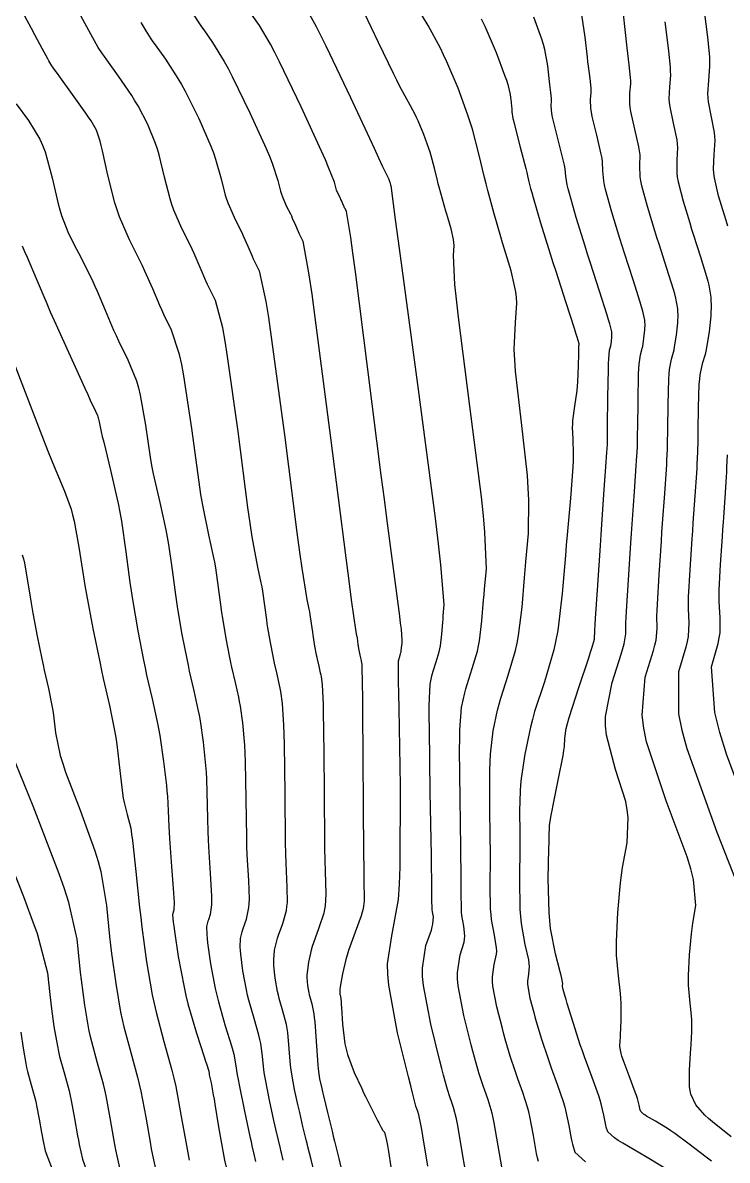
# Model space of a CAD drawing. Header units: metres. Extents: x 837117 to 838477, y 1189012 to 1191015.
# Drawn here: x 837924.45 to 837954.49, y 1189118.35 to 1189166.87 of the extents above; entities that cross this region are included whole.
import ezdxf

# ---------------------------------------------------------------- set-up
doc = ezdxf.new("R2010")
doc.units = ezdxf.units.M
doc.header["$LTSCALE"] = 0.3
doc.layers.add('COTAS 10', color=1, linetype='Continuous')
doc.layers.add('COTAS INT', color=252, linetype='Continuous')

msp = doc.modelspace()

# ---------------------------------------------------------------- linework, layer by layer
at = {"layer": 'COTAS 10'}
for points, elevation in [([(837946.442, 1189118.292), (837946.403, 1189118.455), (837946.365, 1189118.632), (837946.229, 1189119.4), (837946.08, 1189120.21), (837946.032, 1189120.414), (837945.981, 1189120.609), (837945.777, 1189121.24), (837945.56, 1189121.828), (837945.501, 1189121.996), (837945.443, 1189122.166), (837945.238, 1189122.796), (837945.029, 1189123.509), (837944.968, 1189123.732), (837944.906, 1189123.965), (837944.669, 1189124.897), (837944.503, 1189125.782), (837944.485, 1189125.986), (837944.479, 1189126.172), (837944.56, 1189126.695), (837944.659, 1189127.134), (837944.664, 1189127.267), (837944.66, 1189127.405), (837944.564, 1189127.944), (837944.441, 1189128.617), (837944.419, 1189128.838), (837944.402, 1189129.076), (837944.385, 1189130.06), (837944.393, 1189131.25), (837944.391, 1189131.616), (837944.389, 1189131.999), (837944.367, 1189133.515), (837944.37, 1189134.985), (837944.383, 1189135.339), (837944.401, 1189135.67), (837944.511, 1189136.67), (837944.697, 1189137.55), (837944.764, 1189137.805), (837944.838, 1189138.065), (837945.157, 1189139.041), (837945.468, 1189140.099), (837945.536, 1189140.41), (837945.596, 1189140.729), (837945.746, 1189141.946), (837945.846, 1189143.198), (837945.875, 1189143.538), (837945.904, 1189143.877), (837946.011, 1189145.079), (837946.033, 1189146.527), (837946.007, 1189147.021), (837945.968, 1189147.555), (837945.715, 1189149.819), (837945.467, 1189152.01), (837945.432, 1189152.498), (837945.412, 1189152.934), (837945.46, 1189154.082), (837945.518, 1189154.913), (837945.505, 1189155.15), (837945.479, 1189155.391), (837945.277, 1189156.284), (837944.993, 1189157.214), (837944.914, 1189157.477), (837944.836, 1189157.743), (837944.553, 1189158.722), (837944.281, 1189159.72), (837944.21, 1189159.997), (837944.14, 1189160.275), (837943.9, 1189161.283), (837943.626, 1189162.326), (837943.533, 1189162.627), (837943.434, 1189162.933), (837943.017, 1189164.079), (837942.538, 1189165.205), (837942.4, 1189165.499), (837942.26, 1189165.784), (837941.733, 1189166.749), (837941.262, 1189167.555)], 1750), ([(837929.49, 1189166.877), (837929.696, 1189166.522), (837929.918, 1189166.187), (837930.004, 1189166.063), (837930.101, 1189165.925), (837930.542, 1189165.312), (837931.071, 1189164.497), (837931.223, 1189164.231), (837931.378, 1189163.948), (837931.959, 1189162.783), (837932.469, 1189161.611), (837932.579, 1189161.325), (837932.676, 1189161.055), (837932.912, 1189160.216), (837933.086, 1189159.52), (837933.144, 1189159.34), (837933.206, 1189159.166), (837933.463, 1189158.583), (837933.725, 1189158.059), (837933.79, 1189157.922), (837933.852, 1189157.788), (837934.048, 1189157.336), (837934.228, 1189156.914), (837934.28, 1189156.8), (837934.332, 1189156.687), (837934.528, 1189156.29), (837934.816, 1189154.982), (837934.926, 1189154.294), (837935.05, 1189153.465), (837935.606, 1189149.299), (837936.143, 1189145.126), (837936.255, 1189144.293), (837936.35, 1189143.601), (837936.561, 1189142.267), (837936.655, 1189141.856), (837936.677, 1189141.745), (837936.696, 1189141.636), (837936.751, 1189141.252), (837936.8, 1189140.874), (837936.815, 1189140.768), (837936.832, 1189140.662), (837936.898, 1189140.274), (837936.97, 1189139.905), (837936.989, 1189139.812), (837937.009, 1189139.722), (837937.077, 1189139.426), (837937.14, 1189139.141), (837937.156, 1189139.058), (837937.171, 1189138.973), (837937.219, 1189138.648), (837937.258, 1189137.769), (837937.267, 1189137.334), (837937.276, 1189136.815), (837937.3, 1189134.252), (837937.324, 1189131.665), (837937.331, 1189131.132), (837937.34, 1189130.679), (837937.374, 1189129.704), (837937.352, 1189129.206), (837937.325, 1189129.053), (837937.288, 1189128.893), (837937.081, 1189128.261), (837936.85, 1189127.626), (837936.799, 1189127.465), (837936.753, 1189127.31), (837936.634, 1189126.801), (837936.577, 1189126.362), (837936.57, 1189126.252), (837936.567, 1189126.145), (837936.59, 1189125.8), (837936.648, 1189125.488), (837936.667, 1189125.403), (837936.688, 1189125.319), (837936.775, 1189125.02), (837936.862, 1189124.596), (837936.883, 1189124.433), (837936.903, 1189124.251), (837936.963, 1189123.429), (837937.016, 1189122.604), (837937.032, 1189122.42), (837937.049, 1189122.255), (837937.112, 1189121.822), (837937.204, 1189121.415), (837937.238, 1189121.267), (837937.276, 1189121.104), (837937.448, 1189120.39), (837937.64, 1189119.595), (837937.692, 1189119.381), (837937.744, 1189119.17), (837937.925, 1189118.431), (837938.079, 1189117.812)], 1740), ([(837951.832, 1189166.905), (837951.869, 1189166.587), (837951.987, 1189165.663), (837952.058, 1189164.974), (837952.064, 1189164.803), (837952.066, 1189164.642), (837952.026, 1189164.136), (837952.005, 1189163.626), (837952.018, 1189163.463), (837952.04, 1189163.29), (837952.189, 1189162.587), (837952.338, 1189161.881), (837952.359, 1189161.707), (837952.372, 1189161.542), (837952.349, 1189161.022), (837952.341, 1189160.472), (837952.364, 1189160.287), (837952.397, 1189160.089), (837952.607, 1189159.256), (837952.892, 1189158.33), (837952.973, 1189158.073), (837953.054, 1189157.815), (837953.354, 1189156.881), (837953.607, 1189156.049), (837953.658, 1189155.855), (837953.702, 1189155.677), (837953.793, 1189155.166), (837953.804, 1189154.691), (837953.798, 1189154.535), (837953.787, 1189154.369), (837953.715, 1189153.682), (837953.611, 1189153.015), (837953.58, 1189152.861), (837953.548, 1189152.721), (837953.429, 1189152.327), (837953.326, 1189151.855), (837953.305, 1189151.665), (837953.288, 1189151.45), (837953.252, 1189150.46), (837953.24, 1189149.464), (837953.237, 1189149.244), (837953.234, 1189149.049), (837953.224, 1189148.55), (837953.202, 1189148.059), (837953.191, 1189147.869), (837953.177, 1189147.657), (837953.112, 1189146.696), (837953.031, 1189145.536), (837953.008, 1189145.198), (837952.984, 1189144.852), (837952.895, 1189143.541), (837952.832, 1189142.365), (837952.826, 1189142.105), (837952.823, 1189141.872), (837952.853, 1189141.269), (837952.82, 1189140.693), (837952.779, 1189140.478), (837952.724, 1189140.239), (837952.407, 1189139.177), (837952.411, 1189137.389), (837952.557, 1189136.692), (837952.766, 1189135.908), (837954.046, 1189132.349), (837955.389, 1189128.946)], 1760), ([(837924.123, 1189152.217), (837925.258, 1189149.265), (837925.502, 1189148.645), (837925.714, 1189148.11), (837926.226, 1189146.893), (837926.51, 1189146.126), (837926.579, 1189145.875), (837926.643, 1189145.608), (837926.842, 1189144.506), (837927.038, 1189143.237), (837927.101, 1189142.865), (837927.169, 1189142.483), (837927.443, 1189141.03), (837927.733, 1189139.607), (837927.81, 1189139.245), (837927.885, 1189138.896), (837928.146, 1189137.752), (837928.368, 1189136.686), (837928.419, 1189136.386), (837928.465, 1189136.085), (837928.594, 1189134.98), (837928.703, 1189134.013), (837928.736, 1189133.798), (837928.771, 1189133.605), (837928.908, 1189133.102), (837929.054, 1189132.512), (837929.093, 1189132.266), (837929.133, 1189131.984), (837929.276, 1189130.664), (837929.432, 1189129.127), (837929.48, 1189128.708), (837929.531, 1189128.292), (837929.73, 1189126.812), (837929.973, 1189125.401), (837930.052, 1189125.029), (837930.135, 1189124.664), (837930.474, 1189123.413), (837930.813, 1189122.194), (837930.895, 1189121.849), (837930.973, 1189121.502), (837931.213, 1189120.222), (837931.427, 1189118.982), (837931.487, 1189118.66), (837931.549, 1189118.347)], 1730)]:
    msp.add_lwpolyline(points, dxfattribs=dict(at, elevation=elevation))
at = {"layer": 'COTAS INT'}
for points, elevation in [([(837943.432, 1189117.343), (837943.222, 1189118.532), (837943.036, 1189119.668), (837942.991, 1189119.908), (837942.949, 1189120.117), (837942.822, 1189120.606), (837942.716, 1189120.893), (837942.687, 1189120.975), (837942.659, 1189121.058), (837942.559, 1189121.366), (837942.39, 1189121.985), (837942.319, 1189122.264), (837942.236, 1189122.59), (837941.848, 1189124.156), (837941.537, 1189125.81), (837941.504, 1189126.191), (837941.494, 1189126.538), (837941.645, 1189127.515), (837941.876, 1189128.163), (837941.916, 1189128.303), (837941.945, 1189128.426), (837941.961, 1189128.728), (837941.92, 1189128.952), (837941.913, 1189129.026), (837941.907, 1189129.105), (837941.902, 1189129.433), (837941.894, 1189130.362), (837941.887, 1189130.82), (837941.878, 1189131.365), (837941.828, 1189134.056), (837941.789, 1189136.744), (837941.786, 1189137.286), (837941.787, 1189137.741), (837941.822, 1189138.655), (837941.897, 1189139.011), (837941.924, 1189139.114), (837941.954, 1189139.218), (837942.083, 1189139.613), (837942.208, 1189140.04), (837942.236, 1189140.166), (837942.26, 1189140.294), (837942.321, 1189140.786), (837942.361, 1189141.291), (837942.373, 1189141.429), (837942.384, 1189141.566), (837942.428, 1189142.051), (837942.286, 1189143.749), (837942.18, 1189144.649), (837942.047, 1189145.737), (837941.325, 1189151.222), (837940.596, 1189156.618), (837940.457, 1189157.649), (837940.346, 1189158.481), (837940.172, 1189159.814), (837940.174, 1189159.84), (837940.173, 1189159.847), (837940.172, 1189159.855), (837940.166, 1189159.883), (837940.157, 1189159.912), (837940.155, 1189159.921), (837940.152, 1189159.929), (837940.143, 1189159.96), (837940.135, 1189159.991), (837940.133, 1189160), (837940.13, 1189160.009), (837940.123, 1189160.04), (837940.114, 1189160.073), (837940.111, 1189160.083), (837940.108, 1189160.092), (837940.095, 1189160.128), (837940.08, 1189160.164), (837940.076, 1189160.173), (837940.071, 1189160.182), (837940.055, 1189160.212), (837939.796, 1189160.759), (837939.639, 1189161.094), (837939.445, 1189161.508), (837938.435, 1189163.664), (837937.385, 1189165.875), (837937.165, 1189166.323), (837936.977, 1189166.701), (837936.552, 1189167.47)], 1746), ([(837944.898, 1189117.988), (837944.726, 1189118.966), (837944.558, 1189119.939), (837944.512, 1189120.161), (837944.465, 1189120.363), (837944.3, 1189120.923), (837944.138, 1189121.361), (837944.094, 1189121.485), (837944.051, 1189121.612), (837943.899, 1189122.081), (837943.71, 1189122.747), (837943.643, 1189122.998), (837943.571, 1189123.278), (837943.258, 1189124.527), (837943.02, 1189125.796), (837942.994, 1189126.088), (837942.986, 1189126.355), (837943.103, 1189127.105), (837943.268, 1189127.649), (837943.29, 1189127.785), (837943.302, 1189127.916), (837943.263, 1189128.336), (837943.181, 1189128.785), (837943.166, 1189128.932), (837943.155, 1189129.09), (837943.143, 1189129.747), (837943.143, 1189130.806), (837943.139, 1189131.218), (837943.133, 1189131.682), (837943.097, 1189133.786), (837943.079, 1189135.865), (837943.084, 1189136.313), (837943.094, 1189136.705), (837943.166, 1189137.663), (837943.297, 1189138.281), (837943.344, 1189138.459), (837943.396, 1189138.641), (837943.62, 1189139.327), (837943.838, 1189140.07), (837943.886, 1189140.288), (837943.928, 1189140.512), (837944.033, 1189141.366), (837944.104, 1189142.244), (837944.124, 1189142.484), (837944.144, 1189142.721), (837944.22, 1189143.565), (837944.159, 1189145.138), (837944.094, 1189145.835), (837944.007, 1189146.646), (837943.52, 1189150.52), (837943.032, 1189154.314), (837942.945, 1189155.074), (837942.879, 1189155.707), (837942.816, 1189156.948), (837942.846, 1189157.376), (837942.839, 1189157.499), (837942.826, 1189157.623), (837942.722, 1189158.084), (837942.575, 1189158.563), (837942.534, 1189158.699), (837942.494, 1189158.836), (837942.348, 1189159.341), (837942.208, 1189159.855), (837942.171, 1189159.999), (837942.135, 1189160.142), (837942.012, 1189160.662), (837941.87, 1189161.2), (837941.822, 1189161.355), (837941.771, 1189161.512), (837941.556, 1189162.103), (837941.309, 1189162.684), (837941.238, 1189162.836), (837941.166, 1189162.983), (837940.894, 1189163.481), (837940.529, 1189164.157), (837940.398, 1189164.417), (837940.254, 1189164.709), (837939.627, 1189166.024), (837939.029, 1189167.282)], 1748), ([(837954.656, 1189119.354), (837953.869, 1189119.982), (837953.695, 1189120.134), (837953.541, 1189120.276), (837953.147, 1189120.714), (837952.942, 1189121.169), (837952.907, 1189121.322), (837952.883, 1189121.488), (837952.876, 1189122.188), (837952.926, 1189122.915), (837952.937, 1189123.097), (837952.948, 1189123.272), (837952.976, 1189123.837), (837952.976, 1189124.356), (837952.969, 1189124.502), (837952.958, 1189124.649), (837952.894, 1189125.19), (837952.839, 1189125.817), (837952.835, 1189126.019), (837952.835, 1189126.232), (837952.876, 1189127.105), (837952.963, 1189128.008), (837952.992, 1189128.241), (837953.024, 1189128.466), (837953.157, 1189129.218), (837953.053, 1189130.33), (837952.935, 1189130.782), (837952.777, 1189131.298), (837951.886, 1189133.683), (837951.053, 1189136.193), (837950.932, 1189136.786), (837950.859, 1189137.336), (837950.994, 1189138.956), (837951.345, 1189140.087), (837951.408, 1189140.328), (837951.457, 1189140.538), (837951.511, 1189141.039), (837951.497, 1189141.57), (837951.503, 1189141.8), (837951.513, 1189142.065), (837951.586, 1189143.323), (837951.684, 1189144.761), (837951.71, 1189145.14), (837951.736, 1189145.511), (837951.825, 1189146.784), (837951.896, 1189147.814), (837951.91, 1189148.032), (837951.921, 1189148.221), (837951.943, 1189148.661), (837951.951, 1189149.11), (837951.954, 1189149.305), (837951.957, 1189149.531), (837951.97, 1189150.601), (837952.001, 1189151.667), (837952.015, 1189151.89), (837952.031, 1189152.083), (837952.11, 1189152.518), (837952.201, 1189152.817), (837952.225, 1189152.923), (837952.248, 1189153.04), (837952.328, 1189153.547), (837952.383, 1189154.069), (837952.391, 1189154.195), (837952.395, 1189154.313), (837952.387, 1189154.674), (837952.297, 1189155.126), (837952.251, 1189155.301), (837952.195, 1189155.499), (837951.918, 1189156.394), (837951.585, 1189157.429), (837951.495, 1189157.715), (837951.406, 1189158), (837951.089, 1189159.027), (837950.851, 1189159.92), (837950.811, 1189160.121), (837950.782, 1189160.302), (837950.77, 1189160.789), (837950.774, 1189161.241), (837950.756, 1189161.401), (837950.728, 1189161.576), (837950.558, 1189162.33), (837950.387, 1189163.084), (837950.36, 1189163.258), (837950.341, 1189163.417), (837950.345, 1189163.868), (837950.377, 1189164.269), (837950.376, 1189164.396), (837950.37, 1189164.53), (837950.315, 1189165.076), (837950.221, 1189165.806), (837950.192, 1189166.057), (837950.162, 1189166.329), (837950.041, 1189167.489)], 1758), ([(837954.524, 1189158.201), (837954.451, 1189158.431), (837954.379, 1189158.66), (837954.125, 1189159.485), (837953.943, 1189160.257), (837953.917, 1189160.453), (837953.901, 1189160.641), (837953.929, 1189161.255), (837953.971, 1189161.842), (837953.963, 1189162.012), (837953.947, 1189162.186), (837953.82, 1189162.843), (837953.692, 1189163.497), (837953.676, 1189163.668), (837953.668, 1189163.835), (837953.706, 1189164.403), (837953.755, 1189165.016), (837953.753, 1189165.211), (837953.745, 1189165.417), (837953.659, 1189166.251), (837953.516, 1189167.368)], 1762), ([(837935.562, 1189118.346), (837935.483, 1189118.669), (837935.46, 1189118.761), (837935.437, 1189118.854), (837935.353, 1189119.201), (837935.243, 1189119.679), (837935.204, 1189119.854), (837935.161, 1189120.049), (837934.974, 1189120.907), (837934.8, 1189121.792), (837934.764, 1189122.003), (837934.734, 1189122.2), (837934.671, 1189122.787), (837934.601, 1189123.332), (837934.566, 1189123.502), (837934.525, 1189123.681), (837934.318, 1189124.395), (837934.092, 1189125.173), (837934.038, 1189125.392), (837933.988, 1189125.613), (837933.838, 1189126.423), (837933.746, 1189127.135), (837933.732, 1189127.294), (837933.724, 1189127.436), (837933.737, 1189127.81), (837933.805, 1189128.099), (837933.831, 1189128.187), (837933.86, 1189128.278), (837933.991, 1189128.638), (837934.098, 1189129.124), (837934.111, 1189129.295), (837934.119, 1189129.482), (837934.088, 1189130.289), (837934.025, 1189131.374), (837934.012, 1189131.736), (837934.001, 1189132.124), (837933.977, 1189133.751), (837933.948, 1189135.346), (837933.935, 1189135.714), (837933.918, 1189136.051), (837933.838, 1189137.004), (837933.731, 1189137.723), (837933.697, 1189137.912), (837933.663, 1189138.097), (837933.523, 1189138.728), (837933.372, 1189139.383), (837933.329, 1189139.583), (837933.286, 1189139.79), (837933.127, 1189140.606), (837932.98, 1189141.466), (837932.943, 1189141.702), (837932.909, 1189141.936), (837932.802, 1189142.774), (837932.68, 1189143.625), (837932.636, 1189143.867), (837932.588, 1189144.112), (837932.381, 1189145.024), (837932.126, 1189146.287), (837932.049, 1189146.755), (837931.969, 1189147.273), (837931.656, 1189149.57), (837931.323, 1189151.812), (837931.23, 1189152.297), (837931.137, 1189152.721), (837930.8, 1189153.762), (837930.47, 1189154.43), (837930.382, 1189154.619), (837930.295, 1189154.811), (837929.992, 1189155.52), (837929.662, 1189156.281), (837929.558, 1189156.505), (837929.448, 1189156.736), (837929.008, 1189157.617), (837928.576, 1189158.598), (837928.472, 1189158.891), (837928.375, 1189159.193), (837928.082, 1189160.363), (837927.856, 1189161.407), (837927.802, 1189161.63), (837927.751, 1189161.824), (837927.599, 1189162.286), (837927.364, 1189162.689), (837927.261, 1189162.845), (837927.142, 1189163.02), (837926.578, 1189163.815), (837926.032, 1189164.563), (837925.926, 1189164.708), (837925.839, 1189164.828), (837925.685, 1189165.037), (837925.605, 1189165.173), (837925.565, 1189165.245), (837925.517, 1189165.333), (837925.277, 1189165.779), (837924.987, 1189166.322), (837924.827, 1189166.621), (837924.539, 1189167.159)], 1736), ([(837936.881, 1189117.857), (837936.743, 1189118.388), (837936.613, 1189118.919), (837936.576, 1189119.071), (837936.539, 1189119.224), (837936.4, 1189119.796), (837936.26, 1189120.392), (837936.221, 1189120.561), (837936.182, 1189120.732), (837936.043, 1189121.364), (837935.924, 1189122.024), (837935.898, 1189122.211), (837935.875, 1189122.402), (837935.817, 1189123.108), (837935.752, 1189123.792), (837935.725, 1189123.968), (837935.693, 1189124.138), (837935.546, 1189124.707), (837935.39, 1189125.246), (837935.352, 1189125.398), (837935.318, 1189125.551), (837935.214, 1189126.112), (837935.157, 1189126.64), (837935.151, 1189126.773), (837935.151, 1189126.899), (837935.186, 1189127.306), (837935.279, 1189127.704), (837935.315, 1189127.826), (837935.355, 1189127.952), (837935.536, 1189128.449), (837935.693, 1189129.008), (837935.718, 1189129.174), (837935.735, 1189129.344), (837935.731, 1189129.997), (837935.682, 1189131.026), (837935.672, 1189131.434), (837935.662, 1189131.894), (837935.639, 1189134.001), (837935.612, 1189136.081), (837935.601, 1189136.524), (837935.588, 1189136.91), (837935.529, 1189137.826), (837935.451, 1189138.348), (837935.427, 1189138.485), (837935.401, 1189138.619), (837935.3, 1189139.077), (837935.19, 1189139.553), (837935.159, 1189139.697), (837935.128, 1189139.848), (837935.013, 1189140.44), (837934.906, 1189141.064), (837934.879, 1189141.235), (837934.854, 1189141.405), (837934.777, 1189142.013), (837934.688, 1189142.63), (837934.656, 1189142.806), (837934.622, 1189142.984), (837934.471, 1189143.646), (837934.238, 1189144.944), (837934.152, 1189145.524), (837934.056, 1189146.199), (837933.631, 1189149.434), (837933.186, 1189152.639), (837933.078, 1189153.295), (837932.977, 1189153.852), (837932.664, 1189155.026), (837932.401, 1189155.559), (837932.331, 1189155.71), (837932.261, 1189155.862), (837932.02, 1189156.428), (837931.757, 1189157.035), (837931.674, 1189157.214), (837931.587, 1189157.397), (837931.235, 1189158.1), (837930.891, 1189158.882), (837930.808, 1189159.116), (837930.731, 1189159.357), (837930.497, 1189160.29), (837930.266, 1189161.231), (837930.191, 1189161.477), (837930.11, 1189161.718), (837929.779, 1189162.535), (837929.368, 1189163.323), (837929.237, 1189163.545), (837929.099, 1189163.769), (837928.539, 1189164.592), (837928.036, 1189165.287), (837927.933, 1189165.43), (837927.847, 1189165.551), (837927.668, 1189165.812), (837927.509, 1189166.093), (837927.436, 1189166.228), (837927.35, 1189166.386), (837926.932, 1189167.163)], 1738), ([(837931.724, 1189167.233), (837931.989, 1189166.823), (837932.075, 1189166.696), (837932.167, 1189166.562), (837932.546, 1189166.031), (837933.043, 1189165.224), (837933.209, 1189164.917), (837933.388, 1189164.574), (837934.139, 1189163.031), (837934.828, 1189161.505), (837934.968, 1189161.173), (837935.085, 1189160.879), (837935.327, 1189160.142), (837935.442, 1189159.684), (837935.48, 1189159.565), (837935.521, 1189159.45), (837935.69, 1189159.066), (837935.863, 1189158.72), (837935.906, 1189158.63), (837935.946, 1189158.542), (837936.076, 1189158.243), (837936.195, 1189157.965), (837936.229, 1189157.89), (837936.263, 1189157.816), (837936.393, 1189157.554), (837936.656, 1189156.112), (837936.774, 1189155.293), (837936.913, 1189154.292), (837937.58, 1189149.163), (837938.23, 1189144.052), (837938.357, 1189143.063), (837938.462, 1189142.258), (837938.652, 1189140.889), (837938.688, 1189140.728), (837938.697, 1189140.684), (837938.705, 1189140.641), (837938.726, 1189140.491), (837938.745, 1189140.343), (837938.751, 1189140.301), (837938.758, 1189140.259), (837938.784, 1189140.107), (837938.812, 1189139.963), (837938.82, 1189139.926), (837938.827, 1189139.891), (837938.854, 1189139.775), (837938.879, 1189139.663), (837938.885, 1189139.631), (837938.891, 1189139.597), (837938.91, 1189139.47), (837938.928, 1189138.628), (837938.934, 1189138.144), (837938.94, 1189137.55), (837938.985, 1189131.435), (837938.991, 1189130.83), (837938.997, 1189130.331), (837939.017, 1189129.412), (837938.968, 1189129.068), (837938.931, 1189128.932), (837938.884, 1189128.778), (837938.626, 1189128.073), (837938.345, 1189127.301), (837938.283, 1189127.104), (837938.227, 1189126.915), (837938.083, 1189126.296), (837938.003, 1189125.826), (837937.989, 1189125.73), (837937.978, 1189125.65), (837937.966, 1189125.488), (837937.978, 1189125.426), (837937.981, 1189125.409), (837937.986, 1189125.392), (837938.003, 1189125.332), (837938.027, 1189125.115), (837938.036, 1189124.999), (837938.046, 1189124.859), (837938.087, 1189124.15), (837938.191, 1189123.309), (837938.24, 1189123.084), (837938.298, 1189122.864), (837938.582, 1189122.098), (837938.905, 1189121.406), (837938.988, 1189121.232), (837939.069, 1189121.066), (837939.337, 1189120.526), (837939.55, 1189120.109), (837939.596, 1189120.02), (837939.636, 1189119.941), (837939.734, 1189119.75), (837939.793, 1189119.647), (837939.808, 1189119.623), (837939.823, 1189119.602), (837939.875, 1189119.542), (837939.963, 1189119.188), (837940.001, 1189118.981), (837940.045, 1189118.727), (837940.253, 1189117.413)], 1742), ([(837941.719, 1189118.099), (837941.514, 1189119.397), (837941.471, 1189119.656), (837941.433, 1189119.872), (837941.345, 1189120.289), (837941.294, 1189120.426), (837941.28, 1189120.465), (837941.267, 1189120.504), (837941.219, 1189120.651), (837941.071, 1189121.223), (837940.994, 1189121.53), (837940.901, 1189121.903), (837940.437, 1189123.786), (837940.055, 1189125.824), (837940.014, 1189126.293), (837940.001, 1189126.721), (837940.188, 1189127.925), (837940.47, 1189129.476), (837940.517, 1189130.123), (837940.55, 1189130.864), (837940.559, 1189134.326), (837940.498, 1189137.623), (837940.488, 1189138.26), (837940.481, 1189138.777), (837940.477, 1189139.648), (837940.497, 1189139.741), (837940.504, 1189139.768), (837940.512, 1189139.795), (837940.546, 1189139.899), (837940.579, 1189140.01), (837940.586, 1189140.043), (837940.592, 1189140.077), (837940.608, 1189140.206), (837940.625, 1189140.41), (837940.636, 1189140.537), (837940.596, 1189141.007), (837940.566, 1189141.258), (837940.528, 1189141.563), (837939.993, 1189145.623), (837939.874, 1189146.548), (837939.742, 1189147.57), (837939.169, 1189152.082), (837938.634, 1189156.249), (837938.526, 1189157.055), (837938.436, 1189157.71), (837938.257, 1189158.818), (837938.194, 1189158.945), (837938.178, 1189158.981), (837938.161, 1189159.017), (837938.104, 1189159.151), (837938.041, 1189159.295), (837938.022, 1189159.338), (837938.001, 1189159.382), (837937.917, 1189159.549), (837937.836, 1189159.734), (837937.816, 1189159.79), (837937.797, 1189159.847), (837937.742, 1189160.069), (837937.495, 1189160.703), (837937.356, 1189161.02), (837937.187, 1189161.399), (837936.319, 1189163.279), (837935.398, 1189165.199), (837935.195, 1189165.603), (837935.015, 1189165.952), (837934.549, 1189166.751), (837934.233, 1189167.2)], 1744), ([(837944.004, 1189167.04), (837944.151, 1189166.73), (837944.635, 1189165.598), (837945.001, 1189164.63), (837945.073, 1189164.423), (837945.132, 1189164.242), (837945.242, 1189163.805), (837945.266, 1189163.569), (837945.273, 1189163.513), (837945.279, 1189163.462), (837945.298, 1189163.313), (837945.309, 1189163.201), (837945.31, 1189163.174), (837945.31, 1189163.148), (837945.304, 1189163.066), (837945.352, 1189162.791), (837945.386, 1189162.643), (837945.43, 1189162.464), (837945.665, 1189161.56), (837945.9, 1189160.66), (837945.944, 1189160.485), (837945.98, 1189160.341), (837946.031, 1189160.089), (837946.104, 1189159.794), (837946.153, 1189159.624), (837946.213, 1189159.415), (837946.536, 1189158.34), (837946.945, 1189157.01), (837947.06, 1189156.641), (837947.177, 1189156.271), (837947.608, 1189154.931), (837947.96, 1189153.848), (837948.027, 1189153.64), (837948.081, 1189153.472), (837948.168, 1189153.196), (837948.168, 1189153.167), (837948.165, 1189153.141), (837948.161, 1189153.116), (837948.16, 1189153.11), (837948.159, 1189153.105), (837948.154, 1189153.09), (837948.149, 1189152.95), (837948.147, 1189152.865), (837948.146, 1189152.76), (837948.138, 1189152.217), (837948.109, 1189151.547), (837948.094, 1189151.362), (837948.075, 1189151.178), (837947.981, 1189150.517), (837947.9, 1189149.902), (837947.889, 1189149.747), (837947.884, 1189149.599), (837947.909, 1189149.117), (837947.929, 1189148.463), (837947.921, 1189148.206), (837947.906, 1189147.916), (837947.803, 1189146.592), (837947.664, 1189145.032), (837947.626, 1189144.593), (837947.589, 1189144.151), (837947.458, 1189142.526), (837947.263, 1189140.946), (837947.186, 1189140.532), (837947.098, 1189140.129), (837946.694, 1189138.755), (837946.279, 1189137.488), (837946.184, 1189137.151), (837946.097, 1189136.82), (837945.855, 1189135.678), (837945.708, 1189134.634), (837945.681, 1189134.365), (837945.66, 1189134.106), (837945.636, 1189133.245), (837945.644, 1189132.316), (837945.644, 1189132.015), (837945.642, 1189131.694), (837945.627, 1189130.373), (837945.649, 1189129.061), (837945.672, 1189128.745), (837945.701, 1189128.449), (837945.866, 1189127.553), (837946.017, 1189126.894), (837946.038, 1189126.749), (837946.05, 1189126.619), (837946.018, 1189126.285), (837945.972, 1189125.989), (837945.975, 1189125.884), (837945.985, 1189125.768), (837946.079, 1189125.267), (837946.24, 1189124.653), (837946.293, 1189124.466), (837946.349, 1189124.272), (837946.578, 1189123.511), (837946.835, 1189122.719), (837946.908, 1189122.506), (837946.982, 1189122.296), (837947.255, 1189121.558), (837947.498, 1189120.855), (837947.552, 1189120.666), (837947.601, 1189120.481), (837947.733, 1189119.833), (837947.831, 1189119.276), (837947.859, 1189119.147), (837947.887, 1189119.03), (837947.992, 1189118.698), (837948.455, 1189118.28)], 1752), ([(837952.298, 1189117.728), (837951.011, 1189118.51), (837950.036, 1189119.073), (837949.844, 1189119.195), (837949.686, 1189119.301), (837949.398, 1189119.56), (837949.333, 1189119.767), (837949.315, 1189119.84), (837949.298, 1189119.92), (837949.237, 1189120.267), (837949.123, 1189120.752), (837949.072, 1189120.919), (837949.014, 1189121.1), (837948.732, 1189121.875), (837948.404, 1189122.764), (837948.315, 1189123.017), (837948.227, 1189123.273), (837947.918, 1189124.226), (837947.668, 1189125.034), (837947.618, 1189125.2), (837947.575, 1189125.34), (837947.49, 1189125.637), (837947.468, 1189125.754), (837947.465, 1189125.781), (837947.465, 1189125.806), (837947.475, 1189125.875), (837947.441, 1189126.105), (837947.412, 1189126.231), (837947.374, 1189126.384), (837947.167, 1189127.161), (837946.961, 1189128.23), (837946.924, 1189128.566), (837946.895, 1189128.921), (837946.863, 1189130.349), (837946.886, 1189131.637), (837946.892, 1189131.904), (837946.898, 1189132.131), (837946.917, 1189132.627), (837946.985, 1189133.07), (837947.021, 1189133.264), (837947.065, 1189133.49), (837947.286, 1189134.563), (837947.493, 1189135.613), (837947.529, 1189135.825), (837947.554, 1189136.002), (837947.565, 1189136.353), (837947.626, 1189136.762), (837947.683, 1189136.974), (837947.757, 1189137.23), (837948.168, 1189138.513), (837948.587, 1189139.782), (837948.667, 1189140.029), (837948.73, 1189140.23), (837948.827, 1189140.579), (837948.844, 1189140.965), (837948.858, 1189141.189), (837948.875, 1189141.465), (837948.969, 1189142.887), (837949.084, 1189144.579), (837949.115, 1189145.025), (837949.145, 1189145.462), (837949.25, 1189146.96), (837949.332, 1189148.128), (837949.348, 1189148.357), (837949.36, 1189148.544), (837949.382, 1189148.882), (837949.387, 1189149.232), (837949.389, 1189149.427), (837949.392, 1189149.666), (837949.406, 1189150.882), (837949.427, 1189152.101), (837949.434, 1189152.341), (837949.442, 1189152.538), (837949.473, 1189152.9), (837949.506, 1189153.009), (837949.515, 1189153.048), (837949.524, 1189153.091), (837949.553, 1189153.276), (837949.573, 1189153.467), (837949.576, 1189153.513), (837949.577, 1189153.557), (837949.574, 1189153.689), (837949.486, 1189154.023), (837949.435, 1189154.194), (837949.371, 1189154.398), (837949.044, 1189155.419), (837948.647, 1189156.657), (837948.539, 1189156.999), (837948.432, 1189157.34), (837948.053, 1189158.569), (837947.759, 1189159.583), (837947.705, 1189159.789), (837947.663, 1189159.963), (837947.611, 1189160.322), (837947.578, 1189160.641), (837947.548, 1189160.79), (837947.509, 1189160.965), (837947.296, 1189161.816), (837947.082, 1189162.671), (837947.044, 1189162.848), (837947.015, 1189163), (837946.984, 1189163.333), (837946.999, 1189163.521), (837946.999, 1189163.581), (837946.996, 1189163.644), (837946.97, 1189163.9), (837946.926, 1189164.243), (837946.913, 1189164.361), (837946.898, 1189164.489), (837946.841, 1189165.033), (837946.713, 1189165.723), (837946.655, 1189165.942), (837946.585, 1189166.174), (837946.25, 1189167.113)], 1754), ([(837953.821, 1189118.309), (837953.596, 1189118.481), (837952.871, 1189119.036), (837952.253, 1189119.493), (837952.094, 1189119.602), (837951.942, 1189119.704), (837951.436, 1189120.011), (837951.053, 1189120.232), (837950.978, 1189120.28), (837950.916, 1189120.322), (837950.803, 1189120.423), (837950.778, 1189120.504), (837950.771, 1189120.533), (837950.764, 1189120.564), (837950.74, 1189120.7), (837950.659, 1189120.985), (837950.616, 1189121.11), (837950.565, 1189121.255), (837950.305, 1189121.947), (837950.051, 1189122.639), (837950.004, 1189122.784), (837949.967, 1189122.91), (837949.913, 1189123.195), (837949.928, 1189123.46), (837949.934, 1189123.573), (837949.94, 1189123.702), (837949.966, 1189124.313), (837949.967, 1189125.044), (837949.956, 1189125.25), (837949.941, 1189125.457), (837949.851, 1189126.219), (837949.774, 1189127.101), (837949.768, 1189127.385), (837949.768, 1189127.686), (837949.825, 1189128.915), (837949.947, 1189130.187), (837949.989, 1189130.515), (837950.033, 1189130.832), (837950.222, 1189131.89), (837950.273, 1189132.971), (837950.232, 1189133.304), (837950.166, 1189133.65), (837949.726, 1189135.018), (837949.339, 1189136.477), (837949.307, 1189136.88), (837949.308, 1189137.283), (837949.581, 1189138.735), (837949.966, 1189139.935), (837950.038, 1189140.179), (837950.094, 1189140.384), (837950.169, 1189140.809), (837950.171, 1189141.267), (837950.18, 1189141.495), (837950.194, 1189141.765), (837950.277, 1189143.105), (837950.384, 1189144.67), (837950.412, 1189145.083), (837950.44, 1189145.487), (837950.537, 1189146.872), (837950.614, 1189147.971), (837950.629, 1189148.194), (837950.641, 1189148.383), (837950.663, 1189148.771), (837950.669, 1189149.171), (837950.672, 1189149.366), (837950.675, 1189149.598), (837950.688, 1189150.741), (837950.714, 1189151.884), (837950.725, 1189152.116), (837950.736, 1189152.311), (837950.792, 1189152.709), (837950.854, 1189152.913), (837950.87, 1189152.986), (837950.886, 1189153.065), (837950.94, 1189153.412), (837950.978, 1189153.768), (837950.983, 1189153.854), (837950.986, 1189153.935), (837950.98, 1189154.181), (837950.892, 1189154.574), (837950.843, 1189154.747), (837950.783, 1189154.948), (837950.481, 1189155.906), (837950.116, 1189157.043), (837950.017, 1189157.357), (837949.919, 1189157.67), (837949.571, 1189158.798), (837949.305, 1189159.752), (837949.258, 1189159.955), (837949.223, 1189160.133), (837949.19, 1189160.556), (837949.176, 1189160.941), (837949.152, 1189161.096), (837949.119, 1189161.271), (837948.927, 1189162.073), (837948.735, 1189162.877), (837948.702, 1189163.053), (837948.678, 1189163.209), (837948.665, 1189163.601), (837948.688, 1189163.895), (837948.687, 1189163.989), (837948.683, 1189164.087), (837948.642, 1189164.488), (837948.574, 1189165.024), (837948.552, 1189165.209), (837948.53, 1189165.409), (837948.441, 1189166.261), (837948.295, 1189167.204)], 1756), ([(837924.173, 1189163.417), (837924.695, 1189162.703), (837925.184, 1189161.902), (837925.298, 1189161.644), (837925.404, 1189161.37), (837925.709, 1189160.249), (837925.962, 1189159.152), (837926.034, 1189158.893), (837926.107, 1189158.653), (837926.38, 1189157.951), (837926.665, 1189157.374), (837926.745, 1189157.214), (837926.826, 1189157.053), (837927.125, 1189156.469), (837927.438, 1189155.828), (837927.528, 1189155.631), (837927.62, 1189155.425), (837927.964, 1189154.612), (837928.328, 1189153.759), (837928.433, 1189153.529), (837928.539, 1189153.301), (837928.936, 1189152.498), (837929.298, 1189151.591), (837929.382, 1189151.298), (837929.459, 1189150.986), (837929.681, 1189149.705), (837929.882, 1189148.347), (837929.946, 1189147.985), (837930.014, 1189147.63), (837930.29, 1189146.402), (837930.555, 1189145.241), (837930.616, 1189144.928), (837930.671, 1189144.619), (837930.827, 1189143.535), (837930.964, 1189142.468), (837931.007, 1189142.169), (837931.054, 1189141.869), (837931.242, 1189140.772), (837931.444, 1189139.733), (837931.499, 1189139.469), (837931.553, 1189139.214), (837931.747, 1189138.38), (837931.924, 1189137.575), (837931.968, 1189137.34), (837932.011, 1189137.099), (837932.148, 1189136.183), (837932.248, 1189135.192), (837932.268, 1189134.904), (837932.285, 1189134.611), (837932.315, 1189133.501), (837932.339, 1189132.354), (837932.352, 1189132.037), (837932.367, 1189131.721), (837932.444, 1189130.581), (837932.502, 1189129.619), (837932.505, 1189129.415), (837932.502, 1189129.239), (837932.445, 1189128.826), (837932.365, 1189128.604), (837932.347, 1189128.547), (837932.331, 1189128.493), (837932.289, 1189128.315), (837932.298, 1189127.973), (837932.314, 1189127.815), (837932.335, 1189127.63), (837932.461, 1189126.735), (837932.658, 1189125.675), (837932.723, 1189125.387), (837932.794, 1189125.1), (837933.089, 1189124.082), (837933.356, 1189123.224), (837933.408, 1189123.037), (837933.45, 1189122.873), (837933.526, 1189122.466), (837933.593, 1189121.997), (837933.63, 1189121.795), (837933.675, 1189121.56), (837933.905, 1189120.45), (837934.139, 1189119.366), (837934.186, 1189119.148), (837934.226, 1189118.966), (837934.306, 1189118.607), (837934.336, 1189118.484), (837934.352, 1189118.418), (837934.38, 1189118.303)], 1734), ([(837924.425, 1189157.358), (837924.532, 1189157.119), (837924.639, 1189156.876), (837925.021, 1189155.967), (837925.473, 1189154.893), (837925.624, 1189154.545), (837925.787, 1189154.176), (837926.467, 1189152.659), (837927.093, 1189151.288), (837927.22, 1189151.011), (837927.328, 1189150.777), (837927.554, 1189150.301), (837927.637, 1189150.116), (837927.655, 1189150.066), (837927.67, 1189150.016), (837927.706, 1189149.841), (837927.795, 1189149.42), (837927.844, 1189149.216), (837927.902, 1189148.974), (837928.2, 1189147.78), (837928.522, 1189146.369), (837928.596, 1189145.989), (837928.663, 1189145.613), (837928.852, 1189144.297), (837929.018, 1189142.999), (837929.071, 1189142.636), (837929.128, 1189142.271), (837929.356, 1189140.939), (837929.602, 1189139.676), (837929.669, 1189139.354), (837929.735, 1189139.045), (837929.97, 1189138.031), (837930.185, 1189137.053), (837930.239, 1189136.767), (837930.291, 1189136.474), (837930.457, 1189135.361), (837930.579, 1189134.333), (837930.602, 1189134.095), (837930.621, 1189133.876), (837930.653, 1189133.25), (837930.678, 1189132.584), (837930.692, 1189132.339), (837930.71, 1189132.069), (837930.801, 1189130.873), (837930.885, 1189129.757), (837930.898, 1189129.536), (837930.907, 1189129.354), (837930.9, 1189129.014), (837930.87, 1189128.93), (837930.863, 1189128.908), (837930.857, 1189128.887), (837930.841, 1189128.82), (837930.872, 1189128.51), (837930.895, 1189128.337), (837930.925, 1189128.125), (837931.085, 1189127.047), (837931.328, 1189125.738), (837931.409, 1189125.381), (837931.496, 1189125.027), (837931.861, 1189123.77), (837932.187, 1189122.766), (837932.249, 1189122.572), (837932.3, 1189122.414), (837932.38, 1189122.145), (837932.397, 1189122.049), (837932.406, 1189122), (837932.418, 1189121.942), (837932.48, 1189121.649), (837932.577, 1189121.145), (837932.61, 1189120.954), (837932.647, 1189120.74), (837932.805, 1189119.781), (837933, 1189118.67), (837933.06, 1189118.36), (837933.122, 1189118.051)], 1732), ([(837956.207, 1189131.014), (837954.479, 1189135.624), (837954.182, 1189136.598), (837953.962, 1189137.442), (837953.821, 1189139.398), (837954.103, 1189140.391), (837954.15, 1189140.627), (837954.184, 1189140.847), (837954.195, 1189141.499), (837954.15, 1189142.175), (837954.148, 1189142.41), (837954.152, 1189142.665), (837954.203, 1189143.759), (837954.284, 1189144.943), (837954.305, 1189145.255), (837954.327, 1189145.561), (837954.4, 1189146.608), (837954.459, 1189147.5), (837954.472, 1189147.707), (837954.482, 1189147.897), (837954.505, 1189148.439)], 1762), ([(837924.43, 1189144.169), (837924.477, 1189143.998), (837924.521, 1189143.816), (837924.656, 1189143.066), (837924.79, 1189142.203), (837924.833, 1189141.949), (837924.878, 1189141.69), (837925.065, 1189140.701), (837925.262, 1189139.733), (837925.315, 1189139.486), (837925.366, 1189139.249), (837925.543, 1189138.47), (837925.694, 1189137.745), (837925.729, 1189137.541), (837925.76, 1189137.336), (837925.848, 1189136.584), (837926.051, 1189135.614), (837926.155, 1189135.272), (837926.279, 1189134.897), (837926.9, 1189133.276), (837927.532, 1189131.541), (837927.663, 1189131.094), (837927.775, 1189130.662), (837928.022, 1189129.222), (837928.157, 1189127.893), (837928.198, 1189127.53), (837928.242, 1189127.17), (837928.414, 1189125.891), (837928.625, 1189124.671), (837928.693, 1189124.349), (837928.764, 1189124.034), (837929.058, 1189122.952), (837929.351, 1189121.897), (837929.422, 1189121.599), (837929.489, 1189121.299), (837929.697, 1189120.192), (837929.881, 1189119.119), (837929.934, 1189118.841), (837929.987, 1189118.57), (837930.185, 1189117.659)], 1728), ([(837928.593, 1189118.025), (837928.426, 1189118.794), (837928.381, 1189119.022), (837928.336, 1189119.257), (837928.18, 1189120.162), (837928.005, 1189121.096), (837927.949, 1189121.349), (837927.888, 1189121.601), (837927.642, 1189122.49), (837927.394, 1189123.403), (837927.333, 1189123.669), (837927.276, 1189123.941), (837927.098, 1189124.97), (837926.953, 1189126.049), (837926.916, 1189126.353), (837926.881, 1189126.659), (837926.767, 1189127.78), (837926.417, 1189129.34), (837926.232, 1189129.922), (837926.01, 1189130.569), (837924.892, 1189133.451), (837923.787, 1189136.189)], 1726), ([(837922.884, 1189133.625), (837924.488, 1189129.598), (837924.802, 1189128.75), (837925.059, 1189128.017), (837925.513, 1189126.338), (837925.606, 1189125.424), (837925.634, 1189125.175), (837925.664, 1189124.928), (837925.783, 1189124.048), (837925.927, 1189123.21), (837925.974, 1189122.989), (837926.023, 1189122.772), (837926.225, 1189122.029), (837926.426, 1189121.304), (837926.475, 1189121.099), (837926.521, 1189120.893), (837926.664, 1189120.132), (837926.791, 1189119.395), (837926.827, 1189119.203), (837926.864, 1189119.017), (837927, 1189118.391), (837927.38, 1189117.315)], 1724), ([(837924.375, 1189123.807), (837924.467, 1189123.127), (837924.579, 1189122.48), (837924.615, 1189122.309), (837924.653, 1189122.141), (837924.809, 1189121.567), (837924.964, 1189121.007), (837925.002, 1189120.849), (837925.038, 1189120.689), (837925.148, 1189120.102), (837925.246, 1189119.532), (837925.274, 1189119.385), (837925.302, 1189119.241), (837925.407, 1189118.757), (837925.813, 1189117.674)], 1722)]:
    msp.add_lwpolyline(points, dxfattribs=dict(at, elevation=elevation))

doc.saveas('drawing.dxf')
